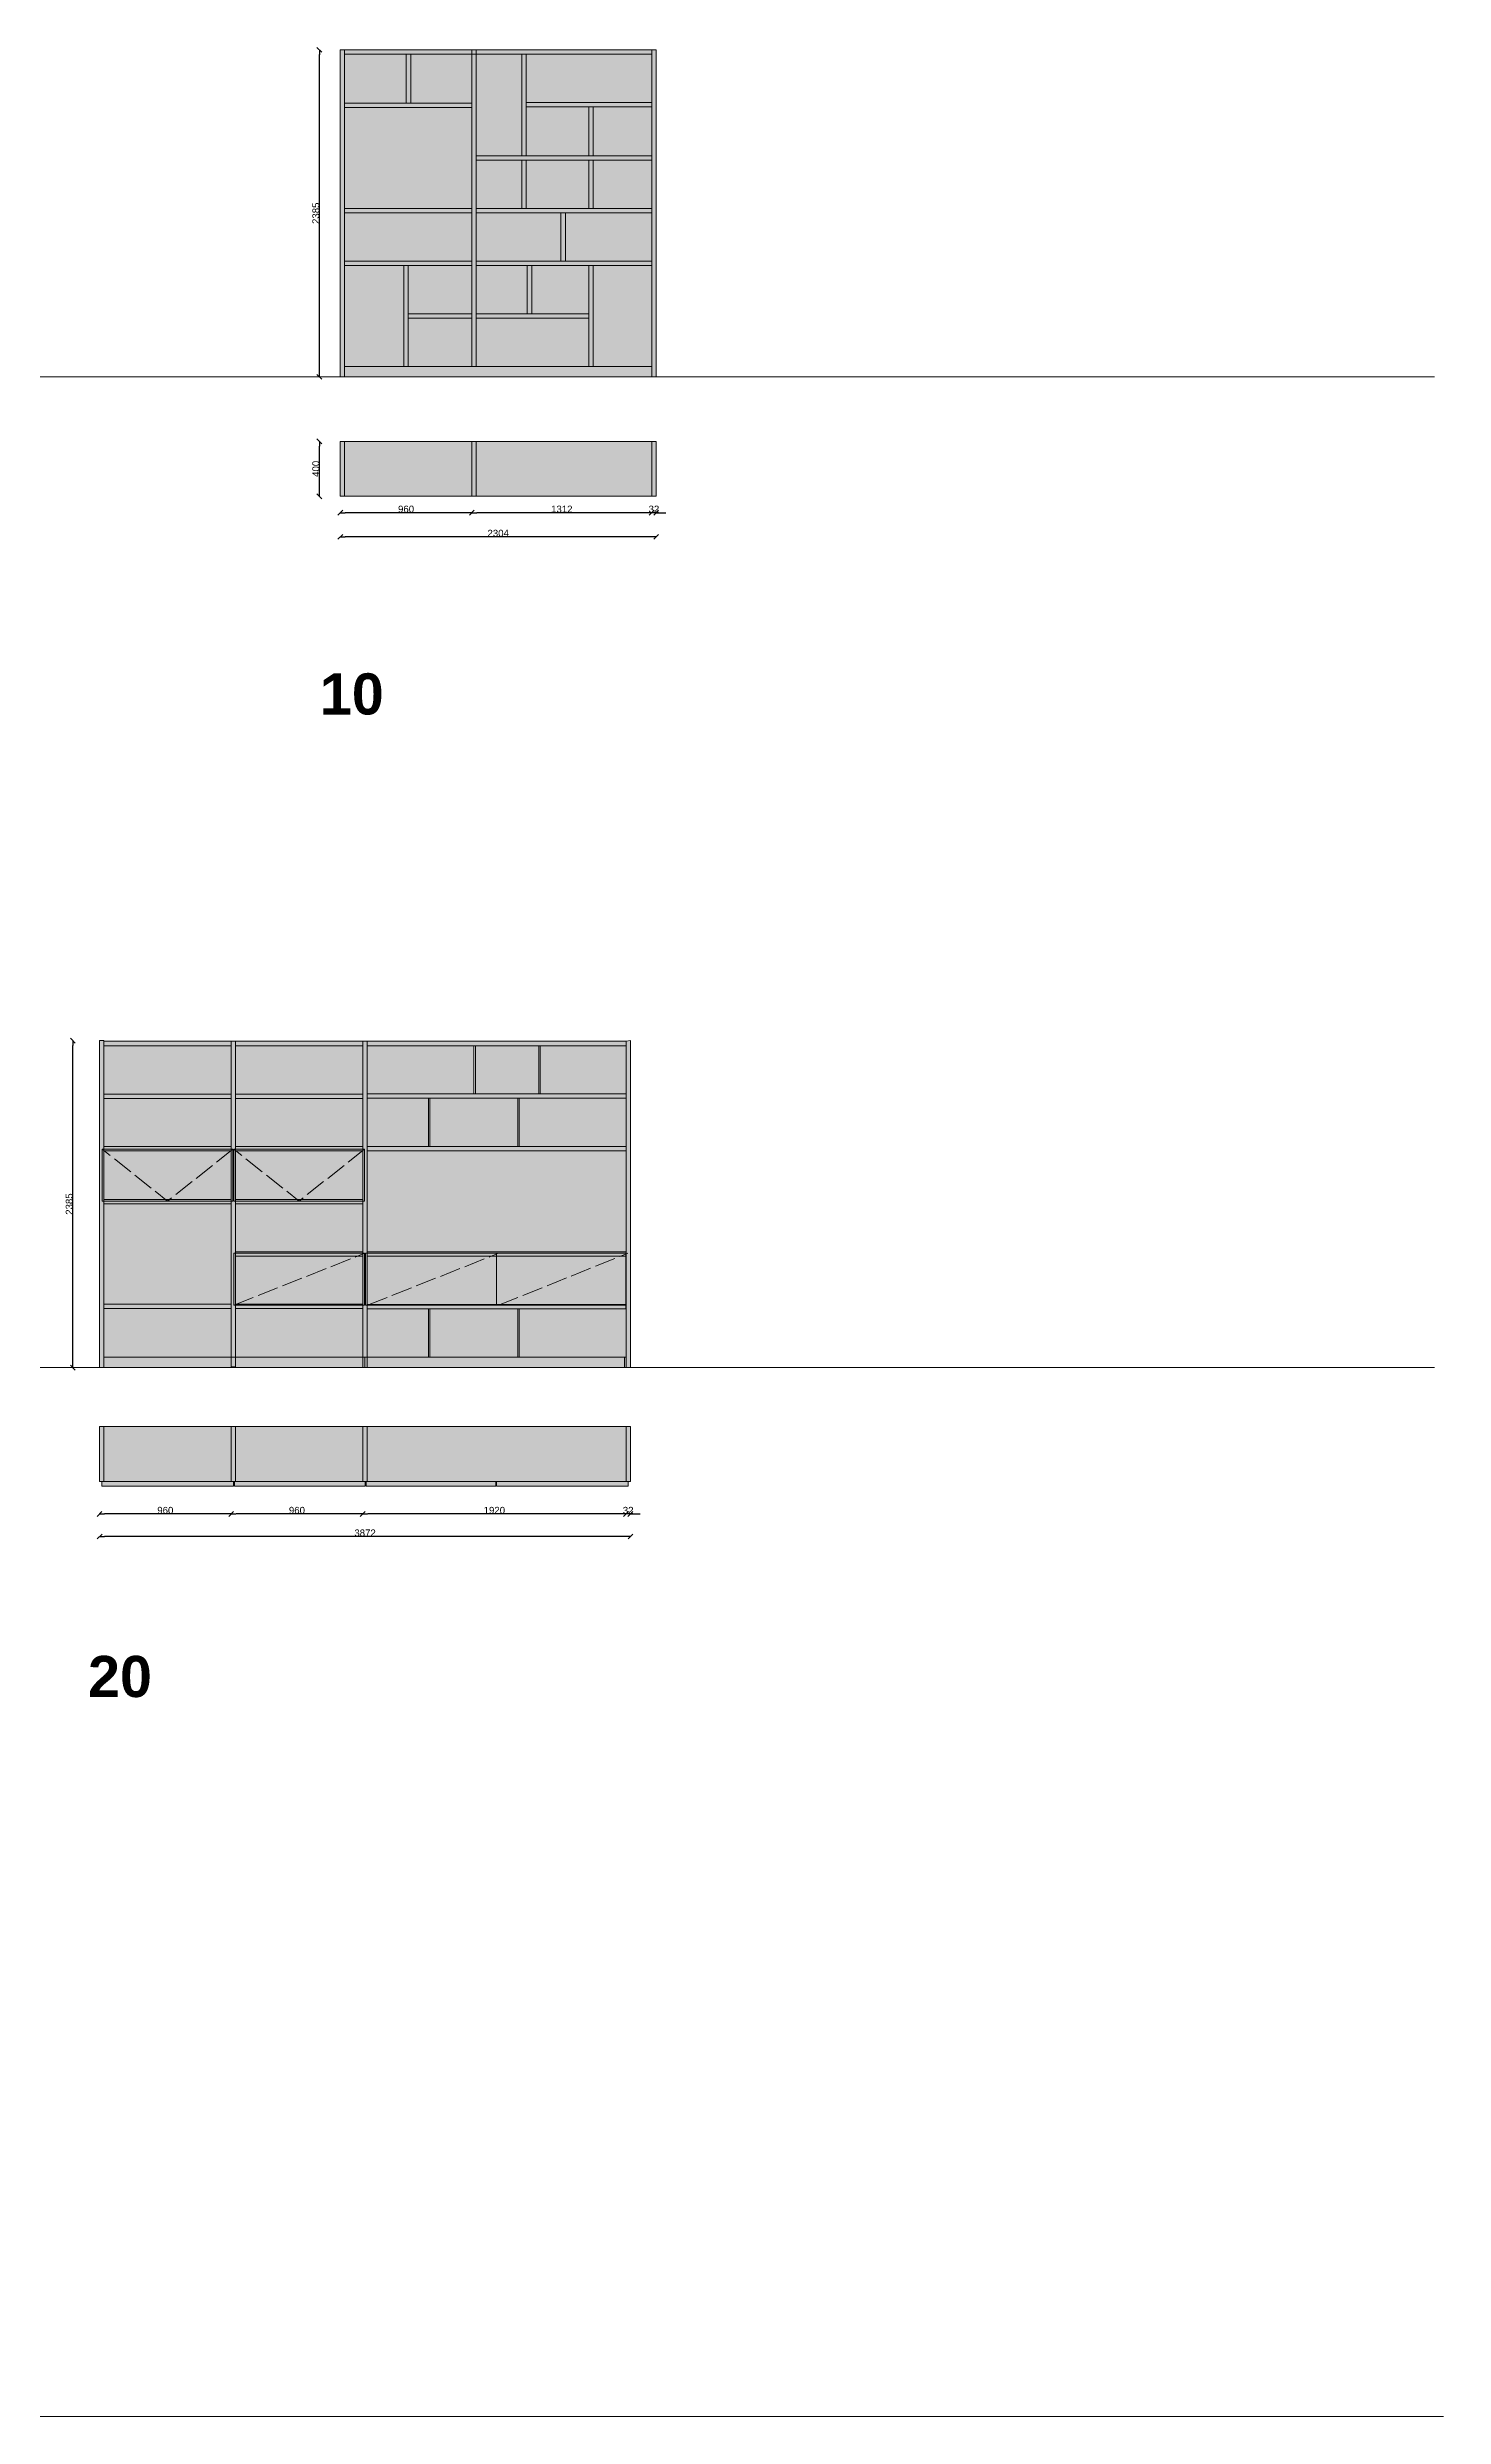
# Model space of a CAD drawing. Header units: millimetres. Extents: x -21288 to 39740, y -2987 to 21739.
# Drawn here: x 29556 to 39740, y -579 to 16702 of the extents above; entities that cross this region are included whole.
import ezdxf

# ---------------------------------------------------------------- set-up
doc = ezdxf.new("R2010")
doc.units = ezdxf.units.MM
doc.header["$LTSCALE"] = 50
doc.header["$PDMODE"] = 1
doc.header["$PDSIZE"] = -2
doc.linetypes.add('ISO-02 Linea a tratti', pattern=[3.81, 3.048, -0.762])
doc.layers.get('0').update_dxf_attribs({"lineweight": 18})
doc.layers.add('Linee arredi', color=3, linetype='Continuous', lineweight=5)
doc.layers.add('Quote', color=7, linetype='Continuous', lineweight=5)
doc.styles.add('Arial', font='Arial.ttf')
doc.styles.add('Arial (bold)', font='Arial Bold.ttf')
doc.dimstyles.new('M&C_quote arredo', dxfattribs={"dimtxt": 50.344329, "dimasz": 35.34668, "dimexe": 0, "dimexo": 0, "dimgap": 0.5, "dimtad": 1, "dimdec": 0, "dimtxsty": 'Arial', "dimblk": 'VW_SLASH-2', "dimblk1": 'VW_SLASH-2', "dimblk2": 'VW_SLASH-2', "dimcen": 0, "dimse1": 1, "dimse2": 1, "dimazin": 0, "dimtfac": 1, "dimtdec": 0, "dimtix": 1, "dimtmove": 0, "dimatfit": 0, "dimldrblk": 'VW_SLASH-2', "dimfxl": 0, "dimfxlon": 1, "dimfrac": 2, "dimtolj": 1, "dimarcsym": 0})

# ---------------------------------------------------------------- blocks, each defined once
blk = doc.blocks.new('VW_SLASH-2')
at = {"color": 0, "linetype": 'ByBlock', "lineweight": -2, "transparency": 16777216}
blk.add_line((0, 0), (-1, 0), dxfattribs=at)
at = {"color": 0, "linetype": 'Continuous', "lineweight": -2, "transparency": 16777216, "flags": 128}
blk.add_lwpolyline([(0.5, 0.5), (-0.5, -0.5)], dxfattribs=at)
blk = doc.blocks.new('*D2')
at = {"layer": 'Defpoints', "color": 0, "transparency": 16777216}
for p in [(31540, 16684), (31692, 16684), (31692, 14299)]:
    blk.add_point(p, dxfattribs=at)
at = {"layer": 'Quote', "color": 0, "lineweight": -2, "transparency": 16777216}
blk.add_line((31540, 14335), (31540, 16649), dxfattribs=at)
at = {"layer": 'Quote', "color": 0, "lineweight": -2, "transparency": 16777216, "xscale": 35.3466796875, "yscale": 35.3466796875, "zscale": 35.3466796875}
for p, rotation in [((31540, 16684), 90), ((31540, 14299), 270)]:
    blk.add_blockref('VW_SLASH-2', p, dxfattribs=dict(at, rotation=rotation))
at = {"layer": 'Quote', "color": 0, "transparency": 16777216, "insert": (31514, 15492), "char_height": 50.3, "attachment_point": 5, "rotation": 90, "style": 'Arial'}
blk.add_mtext('\\A1;2385', dxfattribs=at)
blk = doc.blocks.new('*D3')
at = {"layer": 'Defpoints', "color": 0, "transparency": 16777216}
for p in [(31540, 13828), (31692, 13828), (31692, 13428)]:
    blk.add_point(p, dxfattribs=at)
at = {"layer": 'Quote', "color": 0, "lineweight": -2, "transparency": 16777216}
blk.add_line((31540, 13464), (31540, 13793), dxfattribs=at)
at = {"layer": 'Quote', "color": 0, "lineweight": -2, "transparency": 16777216, "xscale": 35.3466796875, "yscale": 35.3466796875, "zscale": 35.3466796875}
for p, rotation in [((31540, 13828), 90), ((31540, 13428), 270)]:
    blk.add_blockref('VW_SLASH-2', p, dxfattribs=dict(at, rotation=rotation))
at = {"layer": 'Quote', "color": 0, "transparency": 16777216, "insert": (31514, 13628), "char_height": 50.3, "attachment_point": 5, "rotation": 90, "style": 'Arial'}
blk.add_mtext('\\A1;400', dxfattribs=at)
blk = doc.blocks.new('*D4')
at = {"layer": 'Defpoints', "color": 0, "transparency": 16777216}
for p in [(31692, 13404), (33996, 13404), (31692, 13132)]:
    blk.add_point(p, dxfattribs=at)
at = {"layer": 'Quote', "color": 0, "lineweight": -2, "transparency": 16777216}
blk.add_line((33960, 13132), (31727, 13132), dxfattribs=at)
at = {"layer": 'Quote', "color": 0, "lineweight": -2, "transparency": 16777216, "xscale": 35.3466796875, "yscale": 35.3466796875, "zscale": 35.3466796875, "rotation": 180}
blk.add_blockref('VW_SLASH-2', (31692, 13132), dxfattribs=at)
at = {"layer": 'Quote', "color": 0, "lineweight": -2, "transparency": 16777216, "xscale": 35.3466796875, "yscale": 35.3466796875, "zscale": 35.3466796875}
blk.add_blockref('VW_SLASH-2', (33996, 13132), dxfattribs=at)
at = {"layer": 'Quote', "color": 0, "transparency": 16777216, "insert": (32844, 13158), "char_height": 50.3, "attachment_point": 5, "style": 'Arial'}
blk.add_mtext('\\A1;2304', dxfattribs=at)
blk = doc.blocks.new('*D14')
at = {"layer": 'Defpoints', "color": 0, "transparency": 16777216}
for p in [(31692, 13428), (31692, 13308), (32652, 13428)]:
    blk.add_point(p, dxfattribs=at)
at = {"layer": 'Quote', "color": 0, "lineweight": -2, "transparency": 16777216}
blk.add_line((32616, 13308), (31727, 13308), dxfattribs=at)
at = {"layer": 'Quote', "color": 0, "lineweight": -2, "transparency": 16777216, "xscale": 35.3466796875, "yscale": 35.3466796875, "zscale": 35.3466796875, "rotation": 180}
blk.add_blockref('VW_SLASH-2', (31692, 13308), dxfattribs=at)
at = {"layer": 'Quote', "color": 0, "lineweight": -2, "transparency": 16777216, "xscale": 35.3466796875, "yscale": 35.3466796875, "zscale": 35.3466796875}
blk.add_blockref('VW_SLASH-2', (32652, 13308), dxfattribs=at)
at = {"layer": 'Quote', "color": 0, "transparency": 16777216, "insert": (32172, 13334), "char_height": 50.3, "attachment_point": 5, "style": 'Arial'}
blk.add_mtext('\\A1;960', dxfattribs=at)
blk = doc.blocks.new('*D15')
at = {"layer": 'Defpoints', "color": 0, "transparency": 16777216}
for p in [(32652, 13428), (32652, 13308), (33964, 13428)]:
    blk.add_point(p, dxfattribs=at)
at = {"layer": 'Quote', "color": 0, "lineweight": -2, "transparency": 16777216}
blk.add_line((33928, 13308), (32687, 13308), dxfattribs=at)
at = {"layer": 'Quote', "color": 0, "lineweight": -2, "transparency": 16777216, "xscale": 35.3466796875, "yscale": 35.3466796875, "zscale": 35.3466796875, "rotation": 180}
blk.add_blockref('VW_SLASH-2', (32652, 13308), dxfattribs=at)
at = {"layer": 'Quote', "color": 0, "lineweight": -2, "transparency": 16777216, "xscale": 35.3466796875, "yscale": 35.3466796875, "zscale": 35.3466796875}
blk.add_blockref('VW_SLASH-2', (33964, 13308), dxfattribs=at)
at = {"layer": 'Quote', "color": 0, "transparency": 16777216, "insert": (33308, 13334), "char_height": 50.3, "attachment_point": 5, "style": 'Arial'}
blk.add_mtext('\\A1;1312', dxfattribs=at)
blk = doc.blocks.new('*D16')
at = {"layer": 'Defpoints', "color": 0, "transparency": 16777216}
for p in [(33964, 13428), (33964, 13308), (33996, 13428)]:
    blk.add_point(p, dxfattribs=at)
at = {"layer": 'Quote', "color": 0, "lineweight": -2, "transparency": 16777216}
for p, q in [((33928, 13308), (33893, 13308)), ((33996, 13308), (33964, 13308)), ((34031, 13308), (34067, 13308))]:
    blk.add_line(p, q, dxfattribs=at)
at = {"layer": 'Quote', "color": 0, "lineweight": -2, "transparency": 16777216, "xscale": 35.3466796875, "yscale": 35.3466796875, "zscale": 35.3466796875}
blk.add_blockref('VW_SLASH-2', (33964, 13308), dxfattribs=at)
at = {"layer": 'Quote', "color": 0, "lineweight": -2, "transparency": 16777216, "xscale": 35.3466796875, "yscale": 35.3466796875, "zscale": 35.3466796875, "rotation": 180}
blk.add_blockref('VW_SLASH-2', (33996, 13308), dxfattribs=at)
at = {"layer": 'Quote', "color": 0, "transparency": 16777216, "insert": (33980, 13334), "char_height": 50.3, "attachment_point": 5, "style": 'Arial'}
blk.add_mtext('\\A1;32', dxfattribs=at)
blk = doc.blocks.new('*D565')
at = {"layer": 'Defpoints', "color": 0, "transparency": 16777216}
for p in [(29741, 9457), (33808, 9457), (33808, 7072)]:
    blk.add_point(p, dxfattribs=at)
at = {"layer": 'Quote', "color": 0, "lineweight": -2, "transparency": 16777216}
blk.add_line((29741, 7108), (29741, 9422), dxfattribs=at)
at = {"layer": 'Quote', "color": 0, "lineweight": -2, "transparency": 16777216, "xscale": 35.3466796875, "yscale": 35.3466796875, "zscale": 35.3466796875}
for p, rotation in [((29741, 9457), 90), ((29741, 7072), 270)]:
    blk.add_blockref('VW_SLASH-2', p, dxfattribs=dict(at, rotation=rotation))
at = {"layer": 'Quote', "color": 0, "transparency": 16777216, "insert": (29715, 8265), "char_height": 50.3, "attachment_point": 5, "rotation": 90, "style": 'Arial'}
blk.add_mtext('\\A1;2385', dxfattribs=at)
blk = doc.blocks.new('*D566')
at = {"layer": 'Defpoints', "color": 0, "transparency": 16777216}
for p in [(29936, 6242), (30896, 6278), (29936, 6005)]:
    blk.add_point(p, dxfattribs=at)
at = {"layer": 'Quote', "color": 0, "lineweight": -2, "transparency": 16777216}
blk.add_line((30861, 6005), (29972, 6005), dxfattribs=at)
at = {"layer": 'Quote', "color": 0, "lineweight": -2, "transparency": 16777216, "xscale": 35.3466796875, "yscale": 35.3466796875, "zscale": 35.3466796875, "rotation": 180}
blk.add_blockref('VW_SLASH-2', (29936, 6005), dxfattribs=at)
at = {"layer": 'Quote', "color": 0, "lineweight": -2, "transparency": 16777216, "xscale": 35.3466796875, "yscale": 35.3466796875, "zscale": 35.3466796875}
blk.add_blockref('VW_SLASH-2', (30896, 6005), dxfattribs=at)
at = {"layer": 'Quote', "color": 0, "transparency": 16777216, "insert": (30416, 6031), "char_height": 50.3, "attachment_point": 5, "style": 'Arial'}
blk.add_mtext('\\A1;960', dxfattribs=at)
blk = doc.blocks.new('*D567')
at = {"layer": 'Defpoints', "color": 0, "transparency": 16777216}
for p in [(30896, 6278), (31856, 6242), (30896, 6005)]:
    blk.add_point(p, dxfattribs=at)
at = {"layer": 'Quote', "color": 0, "lineweight": -2, "transparency": 16777216}
blk.add_line((31821, 6005), (30932, 6005), dxfattribs=at)
at = {"layer": 'Quote', "color": 0, "lineweight": -2, "transparency": 16777216, "xscale": 35.3466796875, "yscale": 35.3466796875, "zscale": 35.3466796875, "rotation": 180}
blk.add_blockref('VW_SLASH-2', (30896, 6005), dxfattribs=at)
at = {"layer": 'Quote', "color": 0, "lineweight": -2, "transparency": 16777216, "xscale": 35.3466796875, "yscale": 35.3466796875, "zscale": 35.3466796875}
blk.add_blockref('VW_SLASH-2', (31856, 6005), dxfattribs=at)
at = {"layer": 'Quote', "color": 0, "transparency": 16777216, "insert": (31376, 6031), "char_height": 50.3, "attachment_point": 5, "style": 'Arial'}
blk.add_mtext('\\A1;960', dxfattribs=at)
blk = doc.blocks.new('*D568')
at = {"layer": 'Defpoints', "color": 0, "transparency": 16777216}
for p in [(31856, 6242), (33776, 6242), (31856, 6005)]:
    blk.add_point(p, dxfattribs=at)
at = {"layer": 'Quote', "color": 0, "lineweight": -2, "transparency": 16777216}
blk.add_line((33741, 6005), (31892, 6005), dxfattribs=at)
at = {"layer": 'Quote', "color": 0, "lineweight": -2, "transparency": 16777216, "xscale": 35.3466796875, "yscale": 35.3466796875, "zscale": 35.3466796875, "rotation": 180}
blk.add_blockref('VW_SLASH-2', (31856, 6005), dxfattribs=at)
at = {"layer": 'Quote', "color": 0, "lineweight": -2, "transparency": 16777216, "xscale": 35.3466796875, "yscale": 35.3466796875, "zscale": 35.3466796875}
blk.add_blockref('VW_SLASH-2', (33776, 6005), dxfattribs=at)
at = {"layer": 'Quote', "color": 0, "transparency": 16777216, "insert": (32816, 6031), "char_height": 50.3, "attachment_point": 5, "style": 'Arial'}
blk.add_mtext('\\A1;1920', dxfattribs=at)
blk = doc.blocks.new('*D569')
at = {"layer": 'Defpoints', "color": 0, "transparency": 16777216}
for p in [(33776, 6242), (33808, 6242), (33776, 6005)]:
    blk.add_point(p, dxfattribs=at)
at = {"layer": 'Quote', "color": 0, "lineweight": -2, "transparency": 16777216}
for p, q in [((33741, 6005), (33706, 6005)), ((33808, 6005), (33776, 6005)), ((33844, 6005), (33879, 6005))]:
    blk.add_line(p, q, dxfattribs=at)
at = {"layer": 'Quote', "color": 0, "lineweight": -2, "transparency": 16777216, "xscale": 35.3466796875, "yscale": 35.3466796875, "zscale": 35.3466796875}
blk.add_blockref('VW_SLASH-2', (33776, 6005), dxfattribs=at)
at = {"layer": 'Quote', "color": 0, "lineweight": -2, "transparency": 16777216, "xscale": 35.3466796875, "yscale": 35.3466796875, "zscale": 35.3466796875, "rotation": 180}
blk.add_blockref('VW_SLASH-2', (33808, 6005), dxfattribs=at)
at = {"layer": 'Quote', "color": 0, "transparency": 16777216, "insert": (33792, 6031), "char_height": 50.3, "attachment_point": 5, "style": 'Arial'}
blk.add_mtext('\\A1;32', dxfattribs=at)
blk = doc.blocks.new('*D570')
at = {"layer": 'Defpoints', "color": 0, "transparency": 16777216}
for p in [(29937, 6202), (33809, 6210), (29937, 5840)]:
    blk.add_point(p, dxfattribs=at)
at = {"layer": 'Quote', "color": 0, "lineweight": -2, "transparency": 16777216}
blk.add_line((33773, 5840), (29972, 5840), dxfattribs=at)
at = {"layer": 'Quote', "color": 0, "lineweight": -2, "transparency": 16777216, "xscale": 35.3466796875, "yscale": 35.3466796875, "zscale": 35.3466796875, "rotation": 180}
blk.add_blockref('VW_SLASH-2', (29937, 5840), dxfattribs=at)
at = {"layer": 'Quote', "color": 0, "lineweight": -2, "transparency": 16777216, "xscale": 35.3466796875, "yscale": 35.3466796875, "zscale": 35.3466796875}
blk.add_blockref('VW_SLASH-2', (33809, 5840), dxfattribs=at)
at = {"layer": 'Quote', "color": 0, "transparency": 16777216, "insert": (31873, 5866), "char_height": 50.3, "attachment_point": 5, "style": 'Arial'}
blk.add_mtext('\\A1;3872', dxfattribs=at)

msp = doc.modelspace()

# ---------------------------------------------------------------- hatches: boundary and pattern name
at = {"layer": 'Linee arredi'}
h = msp.add_hatch(color=7, dxfattribs=at)
h.dxf.hatch_style = 1
h.paths.add_polyline_path([(31691.8, 16684.37), (31723.8, 16684.37), (31723.8, 14299.37), (31691.8, 14299.37)])
h = msp.add_hatch(color=7, dxfattribs=at)
h.dxf.hatch_style = 1
h.paths.add_polyline_path([(31723.8, 16652.37), (31723.8, 16684.37), (33963.82, 16684.37), (33963.82, 16652.37)])
h = msp.add_hatch(color=254, dxfattribs=at)
h.dxf.hatch_style = 1
h.paths.add_polyline_path([(32173.82, 16652.37), (31723.8, 16652.37), (31723.8, 16295.42), (32173.82, 16295.42)])
h.paths.add_polyline_path([(32651.82, 16295.42), (32651.82, 16652.37), (32205.82, 16652.37), (32205.82, 16295.42)])
h.paths.add_polyline_path([(32651.82, 16263.42), (31723.8, 16263.42), (31723.8, 15527.52), (32651.82, 15527.52)])
h.paths.add_polyline_path([(32651.82, 15143.57), (32651.82, 15495.52), (31723.8, 15495.52), (31723.8, 15143.57)])
h.paths.add_polyline_path([(31723.8, 14375.37), (32155.82, 14375.37), (32155.82, 15111.57), (31723.8, 15111.57)])
h.paths.add_polyline_path([(32187.82, 14759.62), (32651.82, 14759.62), (32651.82, 15111.57), (32187.82, 15111.57)])
h.paths.add_polyline_path([(32187.82, 14727.62), (32187.82, 14375.37), (32651.82, 14375.37), (32651.82, 14727.62)])
h.paths.add_polyline_path([(33504.82, 14375.37), (33504.82, 14727.62), (32683.82, 14727.62), (32683.82, 14375.37)])
h.paths.add_polyline_path([(33056.3, 14759.62), (33056.3, 15111.57), (32683.82, 15111.57), (32683.82, 14759.62)])
h.paths.add_polyline_path([(33088.3, 14759.62), (33504.82, 14759.62), (33504.82, 15111.57), (33088.3, 15111.57)])
h.paths.add_polyline_path([(33963.82, 15111.57), (33536.82, 15111.57), (33536.82, 14375.37), (33963.82, 14375.37)])
h.paths.add_polyline_path([(33963.82, 15143.57), (33963.82, 15495.52), (33333.82, 15495.52), (33333.82, 15143.57)])
h.paths.add_polyline_path([(32683.82, 15495.52), (32683.82, 15143.57), (33301.82, 15143.57), (33301.82, 15495.52)])
h.paths.add_polyline_path([(32683.82, 15527.52), (33016.57, 15527.52), (33016.57, 15879.47), (32683.82, 15879.47)])
h.paths.add_polyline_path([(32683.82, 15911.47), (33016.57, 15911.47), (33016.57, 16652.37), (32683.82, 16652.37)])
h.paths.add_polyline_path([(33963.82, 16300.83), (33963.82, 16652.37), (33048.57, 16652.37), (33048.57, 16300.83)])
h.paths.add_polyline_path([(33504.82, 15911.47), (33504.82, 16268.83), (33048.57, 16268.83), (33048.57, 15911.47)])
h.paths.add_polyline_path([(33536.82, 15911.47), (33963.82, 15911.47), (33963.82, 16268.83), (33536.82, 16268.83)])
h.paths.add_polyline_path([(33963.82, 15527.52), (33963.82, 15879.47), (33536.82, 15879.47), (33536.82, 15527.52)])
h.paths.add_polyline_path([(33504.82, 15527.52), (33504.82, 15879.47), (33048.57, 15879.47), (33048.57, 15527.52)])
h = msp.add_hatch(color=7, dxfattribs=at)
h.dxf.hatch_style = 1
h.paths.add_polyline_path([(32173.82, 16652.37), (32205.82, 16652.37), (32205.82, 16295.42), (32173.82, 16295.42)])
h = msp.add_hatch(color=7, dxfattribs=at)
h.dxf.hatch_style = 1
h.paths.add_polyline_path([(32651.82, 16684.37), (32683.82, 16684.37), (32683.82, 14375.37), (32651.82, 14375.37)])
h = msp.add_hatch(color=7, dxfattribs=at)
h.dxf.hatch_style = 1
h.paths.add_polyline_path([(33016.57, 16652.37), (33048.57, 16652.37), (33048.57, 15911.08), (33016.57, 15911.08)])
h = msp.add_hatch(color=7, dxfattribs=at)
h.dxf.hatch_style = 1
h.paths.add_polyline_path([(33963.82, 16684.37), (33995.82, 16684.37), (33995.82, 14299.37), (33963.82, 14299.37)])
h = msp.add_hatch(color=7, dxfattribs=at)
h.dxf.hatch_style = 1
h.paths.add_polyline_path([(31723.8, 16263.42), (31723.8, 16295.42), (32651.82, 16295.42), (32651.82, 16263.42)])
h = msp.add_hatch(color=7, dxfattribs=at)
h.dxf.hatch_style = 1
h.paths.add_polyline_path([(33048.57, 16268.83), (33048.57, 16300.83), (33963.82, 16300.83), (33963.82, 16268.83)])
h = msp.add_hatch(color=7, dxfattribs=at)
h.dxf.hatch_style = 1
h.paths.add_polyline_path([(33504.82, 16267.74), (33536.82, 16267.74), (33536.82, 15911.16), (33504.82, 15911.16)])
h = msp.add_hatch(color=7, dxfattribs=at)
h.dxf.hatch_style = 1
h.paths.add_polyline_path([(32683.82, 15879.47), (32683.82, 15911.47), (33963.82, 15911.47), (33963.82, 15879.47)])
h = msp.add_hatch(color=7, dxfattribs=at)
h.dxf.hatch_style = 1
h.paths.add_polyline_path([(33016.57, 15879.47), (33048.57, 15879.47), (33048.57, 15527.52), (33016.57, 15527.52)])
h = msp.add_hatch(color=7, dxfattribs=at)
h.dxf.hatch_style = 1
h.paths.add_polyline_path([(33504.82, 15878.38), (33536.82, 15878.38), (33536.82, 15526.43), (33504.82, 15526.43)])
h = msp.add_hatch(color=7, dxfattribs=at)
h.dxf.hatch_style = 1
h.paths.add_polyline_path([(31723.8, 15495.52), (31723.8, 15527.52), (32651.82, 15527.52), (32651.82, 15495.52)])
h = msp.add_hatch(color=7, dxfattribs=at)
h.dxf.hatch_style = 1
h.paths.add_polyline_path([(32683.82, 15495.52), (32683.82, 15527.52), (33963.82, 15527.52), (33963.82, 15495.52)])
h = msp.add_hatch(color=7, dxfattribs=at)
h.dxf.hatch_style = 1
h.paths.add_polyline_path([(33301.82, 15495.52), (33333.82, 15495.52), (33333.82, 15143.57), (33301.82, 15143.57)])
h = msp.add_hatch(color=7, dxfattribs=at)
h.dxf.hatch_style = 1
h.paths.add_polyline_path([(31723.85, 15111.57), (31723.85, 15143.57), (32651.82, 15143.57), (32651.82, 15111.57)])
h = msp.add_hatch(color=7, dxfattribs=at)
h.dxf.hatch_style = 1
h.paths.add_polyline_path([(32155.82, 15111.26), (32187.82, 15111.26), (32187.82, 14375.37), (32155.82, 14375.37)])
h = msp.add_hatch(color=7, dxfattribs=at)
h.dxf.hatch_style = 1
h.paths.add_polyline_path([(32683.82, 15111.57), (32683.82, 15143.57), (33963.82, 15143.57), (33963.82, 15111.57)])
h = msp.add_hatch(color=7, dxfattribs=at)
h.dxf.hatch_style = 1
h.paths.add_polyline_path([(33056.3, 15111.57), (33088.3, 15111.57), (33088.3, 14759.62), (33056.3, 14759.62)])
h = msp.add_hatch(color=7, dxfattribs=at)
h.dxf.hatch_style = 1
h.paths.add_polyline_path([(33504.82, 15111.57), (33536.82, 15111.57), (33536.82, 14375.37), (33504.82, 14375.37)])
h = msp.add_hatch(color=7, dxfattribs=at)
h.dxf.hatch_style = 1
h.paths.add_polyline_path([(32187.81, 14727.62), (32187.81, 14759.62), (32651.82, 14759.62), (32651.82, 14727.62)])
h = msp.add_hatch(color=7, dxfattribs=at)
h.dxf.hatch_style = 1
h.paths.add_polyline_path([(32683.82, 14727.62), (32683.82, 14759.62), (33504.82, 14759.62), (33504.82, 14727.62)])
h = msp.add_hatch(color=7, dxfattribs=at)
h.dxf.hatch_style = 1
h.paths.add_polyline_path([(31723.8, 14299.37), (31723.8, 14375.37), (33963.82, 14375.37), (33963.82, 14299.37)])
h = msp.add_hatch(color=7, dxfattribs=at)
h.dxf.hatch_style = 1
h.paths.add_polyline_path([(31723.82, 13828.38), (31691.82, 13828.38), (31691.82, 13428.38), (31723.82, 13428.38)])
h.paths.add_polyline_path([(32651.82, 13828.38), (31723.82, 13828.38), (31723.82, 13428.38), (32651.82, 13428.38)])
h.paths.add_polyline_path([(32683.82, 13828.38), (32651.82, 13828.38), (32651.82, 13428.38), (32683.82, 13428.38)])
h.paths.add_polyline_path([(33963.82, 13828.38), (32683.82, 13828.38), (32683.82, 13428.38), (33963.82, 13428.38)])
h.paths.add_polyline_path([(33995.82, 13828.38), (33963.82, 13828.38), (33963.82, 13428.38), (33995.82, 13428.38)])
h = msp.add_hatch(color=7, dxfattribs=at)
h.dxf.hatch_style = 1
h.paths.add_polyline_path([(30928.34, 9066.78), (31856.34, 9066.78), (31856.34, 9034.78), (30928.34, 9034.78)])
h.paths.add_polyline_path([(29968.37, 9066.78), (30896.37, 9066.78), (30896.37, 9034.78), (29968.37, 9034.78)])
h.paths.add_polyline_path([(29968.37, 9452.47), (30896.37, 9452.47), (30896.37, 9420.47), (29968.37, 9420.47)])
h.paths.add_polyline_path([(30928.34, 9452.47), (31856.34, 9452.47), (31856.34, 9420.47), (30928.34, 9420.47)])
h.paths.add_polyline_path([(30928.37, 9452.47), (30896.37, 9452.47), (30896.37, 7077.26), (30928.37, 7077.26)])
h.paths.add_polyline_path([(29968.4, 9457.47), (29936.4, 9457.47), (29936.4, 7072.47), (29968.4, 7072.47)])
h.paths.add_polyline_path([(31888.34, 9452.47), (31856.34, 9452.47), (31856.34, 7072.47), (31888.34, 7072.47)])
h.paths.add_polyline_path([(31888.34, 9452.47), (33776.34, 9452.47), (33776.34, 9420.47), (31888.34, 9420.47)])
h.paths.add_polyline_path([(31888.34, 9068.47), (33776.34, 9068.47), (33776.34, 9036.47), (31888.34, 9036.47)])
h.paths.add_polyline_path([(31888.34, 8684.47), (33776.34, 8684.47), (33776.34, 8652.47), (31888.34, 8652.47)])
h.paths.add_polyline_path([(30928.34, 8684.47), (31856.34, 8684.47), (31856.34, 8652.47), (30928.34, 8652.47)])
h.paths.add_polyline_path([(29968.37, 8684.47), (30896.37, 8684.47), (30896.37, 8652.47), (29968.37, 8652.47)])
h.paths.add_polyline_path([(29968.37, 8298.78), (30896.37, 8298.78), (30896.37, 8266.78), (29968.37, 8266.78)])
h.paths.add_polyline_path([(30928.34, 8298.78), (31856.34, 8298.78), (31856.34, 8266.78), (30928.34, 8266.78)])
h.paths.add_polyline_path([(30928.34, 7916.47), (31856.34, 7916.47), (31856.34, 7884.47), (30928.34, 7884.47)])
h.paths.add_polyline_path([(29968.37, 7534.17), (30896.37, 7534.17), (30896.37, 7502.17), (29968.37, 7502.17)])
h.paths.add_polyline_path([(30928.34, 7534.17), (31856.34, 7534.17), (31856.34, 7502.17), (30928.34, 7502.17)])
h.paths.add_polyline_path([(31888.34, 7916.47), (33776.34, 7916.47), (33776.34, 7884.47), (31888.34, 7884.47)])
h.paths.add_polyline_path([(31888.34, 7532.47), (33776.18, 7532.47), (33776.18, 7500.47), (31888.34, 7500.47)])
h.paths.add_polyline_path([(33808.34, 9457.47), (33776.34, 9452.47), (33776.34, 7072.47), (33808.34, 7072.47)])
h = msp.add_hatch(color=254, dxfattribs=at)
h.dxf.hatch_style = 1
h.paths.add_polyline_path([(33776.34, 7916.47), (33776.34, 8652.47), (31888.34, 8652.47), (31888.34, 7916.47)])
h.paths.add_polyline_path([(29968.4, 9420.47), (29968.4, 9066.78), (30896.37, 9066.78), (30896.37, 9420.47)])
h.paths.add_polyline_path([(31856.34, 9066.78), (31856.34, 9420.47), (30928.37, 9420.47), (30928.37, 9066.78)])
h.paths.add_polyline_path([(31856.34, 8684.47), (31856.34, 9034.78), (30928.37, 9034.78), (30928.37, 8684.47)])
h.paths.add_polyline_path([(30896.37, 8684.47), (30896.37, 9034.78), (29968.4, 9034.78), (29968.4, 8684.47)])
h.paths.add_polyline_path([(32667.34, 9068.47), (32667.34, 9420.47), (31888.34, 9420.47), (31888.34, 9068.47)])
h.paths.add_polyline_path([(33139.34, 9068.47), (33139.34, 9420.47), (32677.34, 9420.47), (32677.34, 9068.47)])
h.paths.add_polyline_path([(33149.34, 9420.47), (33149.34, 9068.47), (33776.34, 9068.47), (33776.34, 9420.47)])
h.paths.add_polyline_path([(32997.34, 9036.47), (32997.34, 8684.47), (33776.34, 8684.47), (33776.34, 9036.47)])
h.paths.add_polyline_path([(32345.34, 9036.47), (32345.34, 8684.47), (32987.34, 8684.47), (32987.34, 9036.47)])
h.paths.add_polyline_path([(32335.34, 9036.47), (31888.34, 9036.47), (31888.34, 8684.47), (32335.34, 8684.47)])
h.paths.add_polyline_path([(31856.34, 7916.47), (31856.34, 8266.78), (30928.37, 8266.78), (30928.37, 7916.47)])
h.paths.add_polyline_path([(29968.4, 8266.78), (29968.4, 7534.17), (30896.37, 7534.17), (30896.37, 8266.78)])
h.paths.add_polyline_path([(30896.37, 7148.47), (30896.37, 7502.17), (29968.4, 7502.17), (29968.4, 7148.47)])
h.paths.add_polyline_path([(31856.34, 7148.47), (31856.34, 7502.17), (30928.37, 7502.17), (30928.37, 7148.47)])
h.paths.add_polyline_path([(32335.34, 7148.47), (32335.34, 7500.47), (31888.34, 7500.47), (31888.34, 7148.47)])
h.paths.add_polyline_path([(32345.34, 7148.47), (32987.34, 7148.47), (32987.34, 7500.47), (32345.34, 7500.47)])
h.paths.add_polyline_path([(32997.34, 7500.47), (32997.34, 7148.47), (33776.34, 7148.47), (33776.34, 7500.47)])
h = msp.add_hatch(color=252, dxfattribs=at)
h.dxf.hatch_style = 1
h.paths.add_polyline_path([(30908.9, 8286.78), (30908.9, 8665.78), (29955.87, 8665.78), (29955.87, 8286.78)])
h = msp.add_hatch(color=252, dxfattribs=at)
h.dxf.hatch_style = 1
h.paths.add_polyline_path([(31869.09, 8286.78), (31869.09, 8665.78), (30916.07, 8665.78), (30916.07, 8286.78)])
h = msp.add_hatch(color=252, dxfattribs=at)
h.dxf.hatch_style = 1
h.paths.add_polyline_path([(31868.9, 7526.78), (31868.9, 7905.78), (30915.87, 7905.78), (30915.87, 7526.78)])
h = msp.add_hatch(color=252, dxfattribs=at)
h.dxf.hatch_style = 1
h.paths.add_polyline_path([(32832.34, 7526.78), (32832.34, 7905.78), (31876.87, 7905.78), (31876.87, 7526.78)])
h = msp.add_hatch(color=7, dxfattribs=at)
h.dxf.hatch_style = 1
h.paths.add_polyline_path([(29968.4, 7072.47), (29968.4, 7148.47), (33776.34, 7148.47), (33776.34, 7072.47)])
h = msp.add_hatch(color=7, dxfattribs=at)
h.dxf.hatch_style = 1
h.paths.add_polyline_path([(30896.4, 6641.71), (29968.4, 6641.71), (29968.4, 6241.71), (30896.4, 6241.71)])
h.paths.add_polyline_path([(29968.4, 6641.71), (29936.4, 6641.71), (29936.4, 6241.71), (29968.4, 6241.71)])
h.paths.add_polyline_path([(30928.4, 6641.71), (30896.4, 6641.71), (30896.4, 6241.71), (30914.4, 6241.71), (30928.4, 6241.71)])
h.paths.add_polyline_path([(31856.4, 6641.71), (30928.4, 6641.71), (30928.4, 6241.71), (31856.4, 6241.71)])
h.paths.add_polyline_path([(31888.4, 6641.71), (31856.4, 6641.71), (31856.4, 6241.71), (31873.65, 6241.71), (31888.4, 6241.71)])
h.paths.add_polyline_path([(33776.44, 6641.71), (31888.4, 6641.71), (31888.4, 6241.71), (32826.87, 6241.71), (33776.44, 6241.71)])
h.paths.add_polyline_path([(33808.44, 6641.71), (33776.44, 6641.71), (33776.44, 6241.71), (33791.75, 6241.71), (33808.44, 6241.71)])
h = msp.add_hatch(color=252, dxfattribs=at)
h.dxf.hatch_style = 1
h.paths.add_polyline_path([(32831.87, 6206.71), (33791.75, 6206.71), (33791.75, 6241.71), (32831.87, 6241.71)])
h.paths.add_polyline_path([(31880.4, 6206.71), (32826.87, 6206.71), (32826.87, 6241.71), (31880.4, 6241.71)])
h.paths.add_polyline_path([(30919.4, 6206.71), (31873.65, 6206.71), (31873.65, 6241.71), (30919.4, 6241.71)])
h.paths.add_polyline_path([(29953.4, 6206.71), (30914.4, 6206.71), (30914.4, 6241.71), (29953.4, 6241.71)])

# ---------------------------------------------------------------- linework, layer by layer
for p, q in [((-20858.11, 14299.37), (39673.86, 14299.37)), ((-21288.29, 7072.47), (39673.86, 7072.47)), ((-21288.29, -579.35), (39740.16, -579.35))]:
    msp.add_line(p, q)
at = {"layer": 'Linee arredi', "linetype": 'ISO-02 Linea a tratti', "lineweight": 5, "transparency": 33554687}
msp.add_line((30915.87, 7526.78), (31868.9, 7905.78), dxfattribs=at)
at = {"layer": 'Linee arredi', "linetype": 'Continuous', "lineweight": 15, "transparency": 33554687, "flags": 128}
for points in [[(31691.8, 16684.37), (31723.8, 16684.37), (31723.8, 14299.37), (31691.8, 14299.37)], [(31723.8, 16652.37), (31723.8, 16684.37), (33963.82, 16684.37), (33963.82, 16652.37)], [(32173.82, 16652.37), (32205.82, 16652.37), (32205.82, 16295.42), (32173.82, 16295.42)], [(32651.82, 16684.37), (32683.82, 16684.37), (32683.82, 14375.37), (32651.82, 14375.37)], [(33016.57, 16652.37), (33048.57, 16652.37), (33048.57, 15911.08), (33016.57, 15911.08)], [(33963.82, 16684.37), (33995.82, 16684.37), (33995.82, 14299.37), (33963.82, 14299.37)], [(31723.8, 16263.42), (31723.8, 16295.42), (32651.82, 16295.42), (32651.82, 16263.42)], [(33048.57, 16268.83), (33048.57, 16300.83), (33963.82, 16300.83), (33963.82, 16268.83)], [(33504.82, 16267.74), (33536.82, 16267.74), (33536.82, 15911.16), (33504.82, 15911.16)], [(32683.82, 15879.47), (32683.82, 15911.47), (33963.82, 15911.47), (33963.82, 15879.47)], [(33016.57, 15879.47), (33048.57, 15879.47), (33048.57, 15527.52), (33016.57, 15527.52)], [(33504.82, 15878.38), (33536.82, 15878.38), (33536.82, 15526.43), (33504.82, 15526.43)], [(31723.8, 15495.52), (31723.8, 15527.52), (32651.82, 15527.52), (32651.82, 15495.52)], [(32683.82, 15495.52), (32683.82, 15527.52), (33963.82, 15527.52), (33963.82, 15495.52)], [(33301.82, 15495.52), (33333.82, 15495.52), (33333.82, 15143.57), (33301.82, 15143.57)], [(31723.85, 15111.57), (31723.85, 15143.57), (32651.82, 15143.57), (32651.82, 15111.57)], [(32155.82, 15111.26), (32187.82, 15111.26), (32187.82, 14375.37), (32155.82, 14375.37)], [(32683.82, 15111.57), (32683.82, 15143.57), (33963.82, 15143.57), (33963.82, 15111.57)], [(33056.3, 15111.57), (33088.3, 15111.57), (33088.3, 14759.62), (33056.3, 14759.62)], [(33504.82, 15111.57), (33536.82, 15111.57), (33536.82, 14375.37), (33504.82, 14375.37)], [(32187.81, 14727.62), (32187.81, 14759.62), (32651.82, 14759.62), (32651.82, 14727.62)], [(32683.82, 14727.62), (32683.82, 14759.62), (33504.82, 14759.62), (33504.82, 14727.62)], [(31723.8, 14299.37), (31723.8, 14375.37), (33963.82, 14375.37), (33963.82, 14299.37)], [(31691.82, 13828.38), (31723.82, 13828.38), (31723.82, 13428.38), (31691.82, 13428.38)], [(31723.82, 13828.38), (32651.82, 13828.38), (32651.82, 13428.38), (31723.82, 13428.38)], [(32651.82, 13828.38), (32683.82, 13828.38), (32683.82, 13428.38), (32651.82, 13428.38)], [(32683.82, 13828.38), (33963.82, 13828.38), (33963.82, 13428.38), (32683.82, 13428.38)], [(33963.82, 13828.38), (33995.82, 13828.38), (33995.82, 13428.38), (33963.82, 13428.38)], [(29968.4, 9457.47), (29936.4, 9457.47), (29936.4, 7072.47), (29968.4, 7072.47)], [(29968.37, 9452.47), (30896.37, 9452.47), (30896.37, 9420.47), (29968.37, 9420.47)], [(30928.37, 9452.47), (30896.37, 9452.47), (30896.37, 7077.26), (30928.37, 7077.26)], [(30928.34, 9452.47), (31856.34, 9452.47), (31856.34, 9420.47), (30928.34, 9420.47)], [(31888.34, 9452.47), (31856.34, 9452.47), (31856.34, 7072.47), (31888.34, 7072.47)], [(31888.34, 9452.47), (33776.34, 9452.47), (33776.34, 9420.47), (31888.34, 9420.47)], [(33808.34, 9457.47), (33776.34, 9452.47), (33776.34, 7072.47), (33808.34, 7072.47)], [(29968.37, 9066.78), (30896.37, 9066.78), (30896.37, 9034.78), (29968.37, 9034.78)], [(30928.34, 9066.78), (31856.34, 9066.78), (31856.34, 9034.78), (30928.34, 9034.78)], [(30908.9, 8286.78), (30908.9, 8665.78), (29955.87, 8665.78), (29955.87, 8286.78)], [(29968.37, 8684.47), (30896.37, 8684.47), (30896.37, 8652.47), (29968.37, 8652.47)], [(31869.09, 8286.78), (31869.09, 8665.78), (30916.07, 8665.78), (30916.07, 8286.78)], [(30928.34, 8684.47), (31856.34, 8684.47), (31856.34, 8652.47), (30928.34, 8652.47)], [(31888.34, 8684.47), (33776.34, 8684.47), (33776.34, 8652.47), (31888.34, 8652.47)], [(29968.37, 8298.78), (30896.37, 8298.78), (30896.37, 8266.78), (29968.37, 8266.78)], [(30928.34, 8298.78), (31856.34, 8298.78), (31856.34, 8266.78), (30928.34, 8266.78)], [(31868.9, 7526.78), (31868.9, 7905.78), (30915.87, 7905.78), (30915.87, 7526.78)], [(30928.34, 7916.47), (31856.34, 7916.47), (31856.34, 7884.47), (30928.34, 7884.47)], [(32832.34, 7526.78), (32832.34, 7905.78), (31876.87, 7905.78), (31876.87, 7526.78)], [(31888.34, 7916.47), (33776.34, 7916.47), (33776.34, 7884.47), (31888.34, 7884.47)], [(29968.37, 7534.17), (30896.37, 7534.17), (30896.37, 7502.17), (29968.37, 7502.17)], [(30928.34, 7534.17), (31856.34, 7534.17), (31856.34, 7502.17), (30928.34, 7502.17)], [(31888.34, 7532.47), (33776.18, 7532.47), (33776.18, 7500.47), (31888.34, 7500.47)], [(29968.4, 7072.47), (29968.4, 7148.47), (33776.34, 7148.47), (33776.34, 7072.47)], [(29936.4, 6641.71), (29968.4, 6641.71), (29968.4, 6241.71), (29936.4, 6241.71)], [(29968.4, 6641.71), (30896.4, 6641.71), (30896.4, 6241.71), (29968.4, 6241.71)], [(30896.4, 6641.71), (30928.4, 6641.71), (30928.4, 6241.71), (30896.4, 6241.71)], [(30928.4, 6641.71), (31856.4, 6641.71), (31856.4, 6241.71), (30928.4, 6241.71)], [(31856.4, 6641.71), (31888.4, 6641.71), (31888.4, 6241.71), (31856.4, 6241.71)], [(31888.4, 6641.71), (33776.44, 6641.71), (33776.44, 6241.71), (31888.4, 6241.71)], [(33776.44, 6641.71), (33808.44, 6641.71), (33808.44, 6241.71), (33776.44, 6241.71)], [(29953.4, 6241.71), (30914.4, 6241.71), (30914.4, 6206.71), (29953.4, 6206.71)], [(30919.4, 6241.71), (31873.65, 6241.71), (31873.65, 6206.71), (30919.4, 6206.71)], [(31880.4, 6241.71), (32826.87, 6241.71), (32826.87, 6206.71), (31880.4, 6206.71)], [(32831.87, 6241.71), (33791.75, 6241.71), (33791.75, 6206.71), (32831.87, 6206.71)]]:
    msp.add_lwpolyline(points, close=True, dxfattribs=at)
at = {"layer": 'Linee arredi', "linetype": 'ISO-02 Linea a tratti', "lineweight": 5, "transparency": 33554687, "flags": 128}
for points in [[(30908.9, 8665.78), (30432.38, 8286.78), (29955.87, 8665.78)], [(31868.86, 8665.78), (31392.35, 8286.78), (30915.84, 8665.78)]]:
    msp.add_lwpolyline(points, dxfattribs=at)
at = {"layer": 'Linee arredi', "linetype": 'Continuous', "transparency": 33554687, "flags": 128}
msp.add_lwpolyline([(31872.34, 7148.47), (33765.18, 7148.47), (33765.18, 7072.47), (31872.34, 7072.47)], close=True, dxfattribs=at)

# ---------------------------------------------------------------- texts
at = {"layer": 'Linee arredi', "transparency": 33554687, "char_height": 300, "attachment_point": 7, "line_spacing_factor": 1.006858, "style": 'Arial (bold)'}
for s, insert in [('10', (31543.3, 11831.68)), ('20', (29852.09, 4665.16))]:
    msp.add_mtext(s, dxfattribs=dict(at, insert=insert))

# ---------------------------------------------------------------- dimensions: what is measured, and where the dimension line sits
at = {"layer": 'Quote', "color": 7}
for base, p1, p2, picture, middle in [((31539.89, 16684.37), (31691.8, 14299.37), (31691.8, 16684.37), '*D2', (31513.67, 15491.87)), ((31539.89, 13828.38), (31691.82, 13428.38), (31691.82, 13828.38), '*D3', (31513.69, 13628.38))]:
    dim = msp.add_linear_dim(base=base, p1=p1, p2=p2, angle=270, dimstyle='M&C_quote arredo', override={"dimpost": '<>', "dimtmove": 1}, dxfattribs=at)
    dim.commit()
    dim.dimension.update_dxf_attribs({"geometry": picture, "text_midpoint": middle})
for base, p1, p2, picture, middle in [((31691.8, 13131.89), (33995.82, 13403.74), (31691.8, 13403.74), '*D4', (32843.81, 13158.11)), ((31691.82, 13307.74), (32651.82, 13428.38), (31691.82, 13428.38), '*D14', (32171.82, 13333.94)), ((32651.82, 13307.74), (33963.82, 13428.38), (32651.82, 13428.38), '*D15', (33307.82, 13333.96)), ((33963.82, 13307.74), (33995.82, 13428.38), (33963.82, 13428.38), '*D16', (33979.82, 13333.96)), ((29936.4, 6004.99), (30896.37, 6278.47), (29936.4, 6241.71), '*D566', (30416.38, 6031.19)), ((30896.37, 6004.99), (31856.4, 6241.71), (30896.37, 6278.47), '*D567', (31376.38, 6031.19)), ((31856.4, 6004.99), (33776.44, 6241.71), (31856.4, 6241.71), '*D568', (32816.42, 6031.19)), ((33776.44, 6004.99), (33808.44, 6241.71), (33776.44, 6241.71), '*D569', (33792.44, 6031.21)), ((29936.5, 5840.08), (33808.5, 6210.08), (29936.5, 6202.47), '*D570', (31872.5, 5866.3))]:
    dim = msp.add_linear_dim(base=base, p1=p1, p2=p2, dimstyle='M&C_quote arredo', override={"dimpost": '<>', "dimtmove": 1}, dxfattribs=at)
    dim.commit()
    dim.dimension.update_dxf_attribs({"geometry": picture, "text_midpoint": middle})

# ---------------------------------------------------------------- next in the draw order: wipeouts: each hides what was drawn before it
at = {"linetype": 'Continuous', "transparency": 33554687}
for points in [[(32667.34, 9420.47), (32677.34, 9420.47), (32677.34, 9068.47), (32667.34, 9068.47)], [(32987.34, 9036.47), (32997.34, 9036.47), (32997.34, 8684.47), (32987.34, 8684.47)]]:
    msp.add_wipeout(points, dxfattribs=at).dxf.layer = 'Linee arredi'

# ---------------------------------------------------------------- next in the draw order: linework, layer by layer
at = {"layer": 'Linee arredi', "linetype": 'Continuous', "transparency": 33554687, "flags": 128}
for points in [[(32667.34, 9420.47), (32677.34, 9420.47), (32677.34, 9068.47), (32667.34, 9068.47)], [(32987.34, 9036.47), (32997.34, 9036.47), (32997.34, 8684.47), (32987.34, 8684.47)]]:
    msp.add_lwpolyline(points, close=True, dxfattribs=at)
at = {"layer": 'Linee arredi', "linetype": 'Continuous', "lineweight": 15, "transparency": 33554687, "flags": 128}
msp.add_lwpolyline([(31888.34, 9068.47), (33776.34, 9068.47), (33776.34, 9036.47), (31888.34, 9036.47)], close=True, dxfattribs=at)

# ---------------------------------------------------------------- next in the draw order: dimensions: what is measured, and where the dimension line sits
at = {"layer": 'Quote', "color": 7}
dim = msp.add_linear_dim(base=(29741.4, 9457.47), p1=(33808.34, 7072.47), p2=(33808.34, 9457.47), angle=270, dimstyle='M&C_quote arredo', override={"dimpost": '<>', "dimtmove": 1}, dxfattribs=at)
dim.commit()
dim.dimension.update_dxf_attribs({"geometry": '*D565', "text_midpoint": (29715.18, 8264.97)})

# ---------------------------------------------------------------- next in the draw order: wipeouts: each hides what was drawn before it
at = {"linetype": 'Continuous', "transparency": 33554687}
for points in [[(33139.34, 9420.47), (33149.34, 9420.47), (33149.34, 9068.47), (33139.34, 9068.47)], [(32335.34, 9036.47), (32345.34, 9036.47), (32345.34, 8684.47), (32335.34, 8684.47)], [(32335.34, 7500.47), (32345.34, 7500.47), (32345.34, 7148.47), (32335.34, 7148.47)], [(32987.34, 7500.47), (32997.34, 7500.47), (32997.34, 7148.47), (32987.34, 7148.47)]]:
    msp.add_wipeout(points, dxfattribs=at).dxf.layer = 'Linee arredi'

# ---------------------------------------------------------------- next in the draw order: hatches: boundary and pattern name
at = {"layer": 'Linee arredi'}
h = msp.add_hatch(color=252, dxfattribs=at)
h.dxf.hatch_style = 1
h.paths.add_polyline_path([(33776.18, 7526.78), (33776.18, 7905.78), (32831.87, 7905.78), (32831.87, 7526.78)])

# ---------------------------------------------------------------- next in the draw order: linework, layer by layer
at = {"layer": 'Linee arredi', "linetype": 'ISO-02 Linea a tratti', "lineweight": 5, "transparency": 33554687}
for p, q in [((31891.87, 7526.78), (32844.9, 7905.78)), ((32846.87, 7526.78), (33788.74, 7905.78))]:
    msp.add_line(p, q, dxfattribs=at)
at = {"layer": 'Linee arredi', "linetype": 'Continuous', "transparency": 33554687, "flags": 128}
for points in [[(33139.34, 9420.47), (33149.34, 9420.47), (33149.34, 9068.47), (33139.34, 9068.47)], [(32335.34, 9036.47), (32345.34, 9036.47), (32345.34, 8684.47), (32335.34, 8684.47)], [(32335.34, 7500.47), (32345.34, 7500.47), (32345.34, 7148.47), (32335.34, 7148.47)], [(32987.34, 7500.47), (32997.34, 7500.47), (32997.34, 7148.47), (32987.34, 7148.47)]]:
    msp.add_lwpolyline(points, close=True, dxfattribs=at)
at = {"layer": 'Linee arredi', "linetype": 'Continuous', "lineweight": 15, "transparency": 33554687, "flags": 128}
msp.add_lwpolyline([(33776.18, 7526.78), (33776.18, 7905.78), (32831.87, 7905.78), (32831.87, 7526.78)], close=True, dxfattribs=at)

doc.saveas('drawing.dxf')
